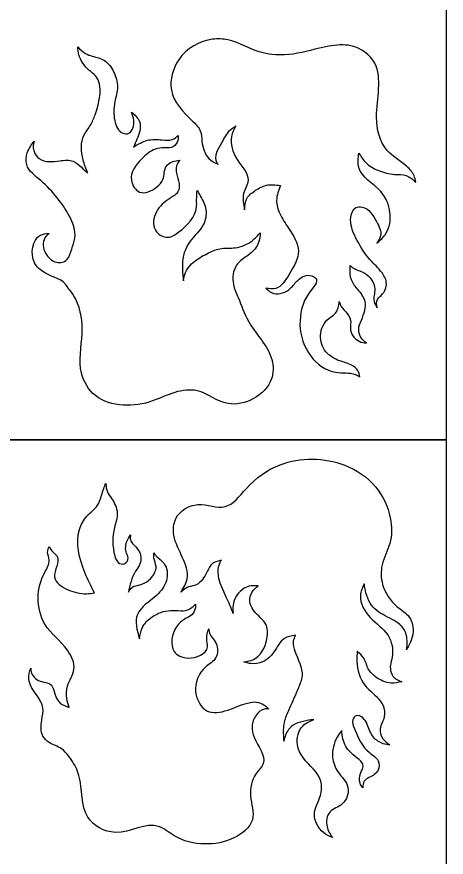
# Model space of a CAD drawing. Header units: millimetres. Extents: x 212 to 5793, y -739 to 2772.
# Drawn here: x 2023.6 to 2214.6, y 1040.1 to 1414.1 of the extents above; entities that cross this region are included whole.
import ezdxf

# ---------------------------------------------------------------- set-up
doc = ezdxf.new("R2010")
doc.units = ezdxf.units.MM
doc.layers.add('Layer4', color=4, linetype='Continuous')
doc.layers.add('Layer5', color=3, linetype='Continuous')

msp = doc.modelspace()

# ---------------------------------------------------------------- linework, layer by layer
at = {"layer": 'Layer4'}
msp.add_lwpolyline([(2019.73, 1420.62), (2214.61, 1420.62), (2214.61, 1225.74), (2019.73, 1225.74)], close=True, dxfattribs=at)
for points, knots in [([(2175.75, 1353.46), (2175.48, 1351.19), (2174.61, 1343.84), (2185.84, 1338.22), (2190.52, 1327.47), (2189.19, 1318.11), (2185.22, 1314.61), (2183.69, 1313.26), (2184.42, 1314.35), (2186.44, 1317.36), (2183.33, 1323.82), (2179.67, 1329.66), (2173.44, 1329.51), (2171.07, 1323.02), (2174.4, 1315.28), (2179.18, 1307.15), (2184.9, 1301.89), (2188.74, 1296.48), (2187.42, 1291.02), (2183.3, 1288.49), (2183.68, 1285.91), (2183.88, 1284.55), (2183.33, 1285.47), (2181.78, 1288.04), (2183.97, 1294), (2179.4, 1300.52), (2174.08, 1301.46), (2172.29, 1303.01), (2171.9, 1303.35), (2171.81, 1301.13), (2171.66, 1297.04), (2175.57, 1292.44), (2179.97, 1286.96), (2177.47, 1280.33), (2175.16, 1275.09), (2176.54, 1271.08), (2178.35, 1269.49), (2179.17, 1268.77), (2178.03, 1268.95), (2174.58, 1269.52), (2171.41, 1274.02), (2172.49, 1278.61), (2170.89, 1282.23), (2167.99, 1284.5), (2167.3, 1286.59), (2167.05, 1287.34), (2166.77, 1285.39), (2166.3, 1282.09), (2160.75, 1279.27), (2157.7, 1272.56), (2160.27, 1264.45), (2166.63, 1260.87), (2171.93, 1259.64), (2175.6, 1257.13), (2176.05, 1254.88), (2176.25, 1253.87), (2175.57, 1254.24), (2172.32, 1256.06), (2163.61, 1254.61), (2152.7, 1262.83), (2148.18, 1276.72), (2151.05, 1288.53), (2155.59, 1293.59), (2157.79, 1297.13), (2153.48, 1300.04), (2148.56, 1297.47), (2145.79, 1293.19), (2142.03, 1290.93), (2137.61, 1290.38), (2135.5, 1292.29), (2134.4, 1293.28), (2135.89, 1293.06), (2140.55, 1292.35), (2145.35, 1300.47), (2150.91, 1309.8), (2145.12, 1319.24), (2140.55, 1325.77), (2138.46, 1332.7), (2140.04, 1336.84), (2140.88, 1339.04), (2138.72, 1339.3), (2134.79, 1339.76), (2129.79, 1336.96), (2125.3, 1333.64), (2125.02, 1330.01), (2124.89, 1328.24), (2124.4, 1330.66), (2123.49, 1335.16), (2128.51, 1342.78), (2120.65, 1350.25), (2117.91, 1359.19), (2120.22, 1363.96), (2120.97, 1365.51), (2120.02, 1364.87), (2117.29, 1363.01), (2115.23, 1358.36), (2112.3, 1354.07), (2111.86, 1350.07), (2112.98, 1348.62), (2113.12, 1348.43), (2111.67, 1349.16), (2107.66, 1351.17), (2105.81, 1357.49), (2105.8, 1362.65), (2104.03, 1365.51), (2102.77, 1366.68), (2102.08, 1367.32), (2097.68, 1371.64), (2089.92, 1379.27), (2094.73, 1397.79), (2107.23, 1404.59), (2120.32, 1404.09), (2131.17, 1397.15), (2146.92, 1396.62), (2159.62, 1400.93), (2173.93, 1402.37), (2187.95, 1391.68), (2181.71, 1371.91), (2186.02, 1354.47), (2195.77, 1349.18), (2200.33, 1344.16), (2200.89, 1341.48), (2201.08, 1340.51), (2199.74, 1341.69), (2197.05, 1344.04), (2190.88, 1343.7), (2184.71, 1345.31), (2178.77, 1348.46), (2176.67, 1351.94), (2175.75, 1353.46)], [0, 0, 0, 0, 6.472898, 20.936094, 31.07805, 40.645665, 46.655926, 46.655926, 46.655926, 50.384033, 56.995562, 66.117496, 68.869672, 73.631283, 83.245655, 93.620219, 101.652595, 106.67495, 112.680223, 116.055232, 119.796816, 119.796816, 119.796816, 122.904829, 128.482761, 137.062701, 142.557659, 144.109208, 144.109208, 144.109208, 150.514523, 155.868351, 161.741579, 170.294925, 174.743559, 178.669181, 181.925081, 181.925081, 181.925081, 185.353946, 192.342969, 194.932441, 199.177025, 203.303324, 205.658016, 205.658016, 205.658016, 211.145164, 214.931377, 223.280136, 230.905046, 238.204076, 243.863964, 247.548941, 250.541622, 250.541622, 250.541622, 252.837641, 261.611577, 275.081276, 289.55236, 303.901674, 307.902228, 311.201842, 313.925163, 320.444681, 325.174852, 329.339395, 333.258486, 337.484714, 337.484714, 337.484714, 341.72607, 350.832435, 361.719003, 372.674372, 380.299837, 386.357828, 393.240452, 393.240452, 393.240452, 399.550583, 404.757445, 410.124245, 415.202496, 415.202496, 415.202496, 422.405586, 428.608669, 439.078816, 449.577271, 454.628571, 454.628571, 454.628571, 458.007731, 464.417091, 469.224808, 473.984539, 474.690407, 474.690407, 474.690407, 479.448505, 487.775271, 492.42917, 494.767841, 497.590397, 497.590397, 497.590397, 514.218823, 526.974854, 543.739418, 550.429135, 565.048303, 580.225738, 596.022528, 605.12907, 617.988476, 640.908137, 656.294411, 667.754751, 672.954447, 675.874222, 675.874222, 675.874222, 681.008736, 686.190901, 693.472993, 700.264594, 705.513345, 705.513345, 705.513345, 705.513345]), ([(2131.82, 1318), (2130.77, 1316.78), (2127.9, 1313.44), (2121.33, 1310.7), (2114.06, 1311.48), (2107.8, 1308.5), (2101.74, 1305.2), (2098.2, 1300.36), (2097.84, 1297.24), (2097.77, 1296.6), (2097.38, 1299.83), (2096.64, 1305.96), (2100.23, 1314.93), (2106.93, 1320.22), (2108.49, 1328.26), (2105.88, 1333.19), (2104.35, 1335.93), (2103.85, 1336.82), (2103.73, 1335.42), (2103.51, 1332.94), (2103.97, 1325.8), (2098.07, 1319.87), (2090.72, 1314.72), (2083.38, 1318.95), (2085.04, 1328.06), (2090.31, 1332.72), (2095.77, 1335.54), (2096.02, 1340.38), (2094.55, 1343.86), (2094.27, 1347.74), (2095.53, 1349.48), (2096.14, 1350.31), (2095.01, 1350.16), (2092.8, 1349.85), (2088.94, 1347.25), (2089.48, 1341.93), (2085.28, 1337.38), (2078.17, 1333.94), (2072.51, 1342.97), (2078.34, 1350.45), (2084.03, 1355.27), (2088.96, 1355.93), (2092.58, 1355.48), (2095.38, 1358), (2095.42, 1360.25), (2095.44, 1361.28), (2094.58, 1360.57), (2092.52, 1358.86), (2087.51, 1359.42), (2081.48, 1359.75), (2077.57, 1357.36), (2075.57, 1356.13), (2076.06, 1357.28), (2077.07, 1359.62), (2078.66, 1363.22), (2078.65, 1368.14), (2076.09, 1370.42), (2074.64, 1371.71), (2075.1, 1370.52), (2076, 1368.2), (2075.46, 1364.78), (2073.79, 1361.84), (2069.1, 1362.1), (2066.48, 1368.64), (2066.73, 1375.69), (2069.16, 1382.95), (2067.08, 1389.56), (2063.22, 1395.16), (2057.97, 1396.25), (2053.65, 1397.7), (2051.81, 1399.59), (2050.76, 1400.67), (2050.85, 1399.5), (2051.15, 1395.59), (2054.47, 1391.1), (2062.67, 1385.22), (2059.85, 1373.99), (2056.64, 1365.68), (2051.81, 1360.12), (2052.25, 1351.76), (2054.39, 1346.47), (2055.15, 1344.58), (2054.21, 1345.41), (2052.15, 1347.22), (2048.55, 1350.71), (2043.1, 1350.07), (2038.15, 1349.32), (2033.49, 1350.38), (2031.31, 1353.5), (2030.74, 1356.36), (2031.16, 1357.91), (2031.39, 1358.78), (2030.18, 1357.16), (2027.9, 1354.11), (2027.24, 1346.47), (2035.06, 1341.04), (2041.48, 1333.94), (2047.37, 1325.76), (2050.55, 1317.21), (2047.94, 1310.79), (2046.9, 1306.29), (2042.53, 1303.91), (2037.14, 1306.51), (2034.7, 1311.94), (2036.11, 1316.15), (2037.52, 1317.3), (2038.02, 1317.71), (2036.63, 1317.59), (2030.87, 1317.08), (2029.03, 1305.36), (2035.5, 1300.23), (2040, 1298.25), (2043.6, 1296.76), (2045.7, 1294.83), (2046.56, 1293.12), (2047.16, 1292.44), (2047.35, 1292.23), (2047.99, 1291.54), (2052.04, 1285.32), (2053.62, 1272.35), (2050.1, 1257.17), (2057.95, 1243.86), (2071.01, 1240.23), (2083.39, 1242.29), (2093.39, 1247.38), (2105.9, 1249.05), (2118.61, 1237.3), (2137.98, 1247.61), (2137.71, 1265.87), (2126.81, 1275.57), (2122.92, 1287.62), (2119.13, 1295.5), (2120.01, 1303.39), (2125.6, 1307.26), (2130.3, 1310.72), (2131.88, 1315.12), (2131.83, 1317.61), (2131.82, 1318)], [0, 0, 0, 0, 4.786348, 13.167637, 20.010532, 26.213152, 33.419622, 40.830632, 42.782827, 42.782827, 42.782827, 52.434817, 61.089395, 70.384965, 77.168705, 83.563039, 86.619335, 86.619335, 86.619335, 90.831292, 94.117635, 107.651725, 113.10522, 119.431505, 127.583174, 136.082544, 140.781043, 144.442739, 149.14086, 152.400316, 155.403683, 155.403683, 155.403683, 158.83853, 162.098275, 168.175203, 172.480505, 180.471211, 186.881826, 197.473967, 204.954641, 209.020616, 212.003674, 215.591032, 218.603266, 218.603266, 218.603266, 221.845204, 226.327723, 232.861723, 239.7053, 239.7053, 239.7053, 243.466072, 247.331819, 251.534066, 257.100688, 257.100688, 257.100688, 260.854441, 264.407595, 267.342315, 269.865981, 276.569056, 284.980048, 291.633813, 298.683418, 305.062087, 310.827603, 314.142724, 318.582973, 318.582973, 318.582973, 322.072264, 330.237552, 334.273806, 351.48568, 356.590899, 361.723525, 372.854543, 379.002842, 379.002842, 379.002842, 382.787391, 387.329796, 393.221314, 397.909689, 402.699412, 406.512998, 408.602741, 411.260899, 411.260899, 411.260899, 417.283065, 422.617401, 432.086571, 442.82702, 451.957266, 462.565276, 467.713022, 472.52405, 475.701905, 481.204575, 488.199544, 491.688891, 493.606588, 493.606588, 493.606588, 497.62139, 510.170839, 516.317375, 521.513122, 524.976513, 527.943201, 529.806979, 530.657614, 530.657614, 530.657614, 535.875454, 551.538479, 569.075417, 580.781058, 593.822251, 606.994295, 617.645869, 627.625156, 642.501116, 664.460808, 673.468553, 693.464398, 704.82164, 711.118035, 719.766448, 725.473756, 730.846556, 737.142947, 738.327767, 738.327767, 738.327767, 738.327767])]:
    msp.add_open_spline(points, degree=3, knots=knots, dxfattribs=at)
at = {"layer": 'Layer5'}
msp.add_lwpolyline([(2019.73, 1225.74), (2214.61, 1225.74), (2214.61, 1030.86), (2019.73, 1030.86)], close=True, dxfattribs=at)
for points, knots in [([(2114.62, 1172.13), (2113.23, 1171.87), (2110.17, 1171.28), (2107.82, 1166.1), (2104.94, 1161.1), (2099.68, 1160.64), (2097.7, 1158.95), (2096.66, 1158.06), (2097.82, 1160.03), (2102.58, 1168.11), (2092.46, 1178.76), (2093.55, 1192.68), (2104.29, 1199.24), (2117.07, 1193.14), (2126.81, 1206.62), (2142.73, 1218.09), (2166.59, 1218.01), (2183.97, 1206.24), (2190.44, 1192.61), (2190.58, 1179.81), (2185.36, 1170.86), (2185.69, 1160.22), (2191.07, 1152.11), (2199.14, 1147.56), (2200.62, 1139.16), (2198.22, 1134.61), (2197.03, 1132.35), (2197.11, 1133.19), (2197.39, 1136.14), (2196.72, 1142.35), (2189.39, 1146.68), (2181.1, 1150.47), (2178.75, 1157.49), (2178.23, 1161.18), (2178.15, 1161.77), (2177.37, 1160.03), (2175.09, 1154.91), (2180.41, 1145.78), (2189.53, 1140.29), (2191.52, 1131), (2189.26, 1125.03), (2190.45, 1119.91), (2193.55, 1118.66), (2194.88, 1118.12), (2193.3, 1117.81), (2189.22, 1117.01), (2183.65, 1119.52), (2179.43, 1123.8), (2178.54, 1128.74), (2176.1, 1130.81), (2175.02, 1131.71), (2174.93, 1130.22), (2174.63, 1125.02), (2176.89, 1116.97), (2183.53, 1112.08), (2187.44, 1106.93), (2187.2, 1101.4), (2184.62, 1097.31), (2185.93, 1092.49), (2188.42, 1090.82), (2189.59, 1090.04), (2188.59, 1090.16), (2185.87, 1090.49), (2181.49, 1093.39), (2179.94, 1098.36), (2178.03, 1102.16), (2174.68, 1103.82), (2172.38, 1100.68), (2175.03, 1094.41), (2177.8, 1087.56), (2185.01, 1083.84), (2184.82, 1077.94), (2181.1, 1075.88), (2177.56, 1074.12), (2177.56, 1072.03), (2177.56, 1070.9), (2177.07, 1071.59), (2175.74, 1073.48), (2176.03, 1077.11), (2179.17, 1082.03), (2171.56, 1085.93), (2168.66, 1091.49), (2168.27, 1095.23), (2168.13, 1096.48), (2167.41, 1095.49), (2164.89, 1092.08), (2163.23, 1085.16), (2166.11, 1077.35), (2172.53, 1071.9), (2169.53, 1062.91), (2161.86, 1061.22), (2160.81, 1053.68), (2163.04, 1050.32), (2164.05, 1048.8), (2162.64, 1049.43), (2158.45, 1051.31), (2154.28, 1059.39), (2159.08, 1066.53), (2159.66, 1076.51), (2151.77, 1082.09), (2147.45, 1090.52), (2149.37, 1098.65), (2153.94, 1100.56), (2155.76, 1101.33), (2154.13, 1101.11), (2150.98, 1100.69), (2146.04, 1099.1), (2143.2, 1095.34), (2142.62, 1092.61), (2142.43, 1091.69), (2142.27, 1094.85), (2142.02, 1100.02), (2145.65, 1107.71), (2148.4, 1114.05), (2151.99, 1122.62), (2147.87, 1129.31), (2146.29, 1135.61), (2147.22, 1137.97), (2147.56, 1138.84), (2145.78, 1138.55), (2141.36, 1137.86), (2138.53, 1131.28), (2133.66, 1126.67), (2128.32, 1125.8), (2125.61, 1126.66), (2124.57, 1126.99), (2126.07, 1127.22), (2131.25, 1128.03), (2135.38, 1135.74), (2135.21, 1143.8), (2130.4, 1148.07), (2126.39, 1152.59), (2127.89, 1158.22), (2129.99, 1160), (2130.95, 1160.83), (2129.55, 1160.91), (2125.04, 1161.19), (2120.3, 1155.93), (2119.54, 1150.95), (2119.81, 1149.05), (2119.89, 1148.53), (2118.9, 1150.97), (2116.78, 1156.18), (2113.19, 1163.04), (2113.01, 1169.23), (2114.29, 1171.75), (2114.62, 1172.41)], [0, 0, 0, 0, 4.016214, 8.846848, 16.05933, 19.687204, 23.707599, 23.707599, 23.707599, 30.224542, 50.45345, 58.01844, 69.574582, 81.672145, 93.941184, 112.56811, 141.24773, 157.916859, 173.288325, 184.669389, 194.81902, 203.469898, 215.147939, 222.406029, 230.08318, 237.648291, 237.648291, 237.648291, 240.209614, 246.581899, 254.88004, 263.860873, 273.27967, 275.088443, 275.088443, 275.088443, 280.632208, 291.330138, 302.335042, 312.368072, 316.122343, 321.613911, 325.741106, 325.741106, 325.741106, 330.512265, 338.020113, 342.833464, 348.083049, 352.194555, 352.194555, 352.194555, 356.718762, 367.885259, 375.057597, 381.232563, 386.351628, 390.553822, 395.277628, 399.415377, 399.415377, 399.415377, 402.426202, 407.60446, 414.02684, 417.46231, 420.584787, 422.814341, 427.093405, 439.489522, 444.887809, 449.017409, 454.246694, 456.886659, 459.985429, 459.985429, 459.985429, 462.479294, 466.791167, 470.142272, 477.961587, 485.443171, 489.162252, 489.162252, 489.162252, 492.846669, 501.879699, 508.94981, 517.066216, 524.843297, 531.45718, 538.063648, 543.501629, 543.501629, 543.501629, 548.138733, 557.240959, 565.961964, 572.364156, 585.117483, 591.729596, 600.340607, 606.072489, 606.072489, 606.072489, 611.004012, 615.654294, 621.239613, 624.036136, 624.036136, 624.036136, 633.338031, 639.242309, 649.101865, 654.571737, 665.830508, 670.569218, 673.304147, 673.304147, 673.304147, 678.436616, 686.024064, 692.767084, 697.980259, 701.248618, 701.248618, 701.248618, 705.684262, 716.566579, 723.58928, 727.950816, 735.514253, 739.906464, 743.684766, 743.684766, 743.684766, 747.800544, 756.942193, 761.162669, 762.715294, 762.715294, 762.715294, 770.61872, 779.579886, 785.841163, 788.033204, 788.033204, 788.033204, 788.033204]), ([(2108.97, 1141.73), (2108.51, 1140.26), (2107.67, 1137.62), (2109.62, 1131.26), (2100.52, 1127.18), (2091.09, 1131.6), (2093, 1141.76), (2097.91, 1146.11), (2101.78, 1147.68), (2103.17, 1150.48), (2103.07, 1152.17), (2103.04, 1152.7), (2102.25, 1151.88), (2099.41, 1148.92), (2091.74, 1150.78), (2084.13, 1147.86), (2078.99, 1142.78), (2078.39, 1138.84), (2078.14, 1137.18), (2077.09, 1141.11), (2074.87, 1149.44), (2085.43, 1155.3), (2090.78, 1162.51), (2090.7, 1169.76), (2087.32, 1172.6), (2085.4, 1174.22), (2084.9, 1175.07), (2084.64, 1175.52), (2084.57, 1174.72), (2084.39, 1172.65), (2086.46, 1168.81), (2083.43, 1163.62), (2079.11, 1161.16), (2074.86, 1160.74), (2073.76, 1158.85), (2073.24, 1157.97), (2073.95, 1161.25), (2074.93, 1165.8), (2079.29, 1170.96), (2078.69, 1176.51), (2075.53, 1179.04), (2073.84, 1181.4), (2074.1, 1182.82), (2074.24, 1183.57), (2073.55, 1182.52), (2071.81, 1179.88), (2071.89, 1175.88), (2073.63, 1172.79), (2071.69, 1170.04), (2068.18, 1170.97), (2066.05, 1177.28), (2066.13, 1184.81), (2069.19, 1193.38), (2066.59, 1198.87), (2063.53, 1202.58), (2063.33, 1205.1), (2063.22, 1206.41), (2062.91, 1205.68), (2062.12, 1203.8), (2061.08, 1200.51), (2059.63, 1195.61), (2054.36, 1192.23), (2049.03, 1182.2), (2052.34, 1169.31), (2056.67, 1160.65), (2058.16, 1157.68), (2056.96, 1157.53), (2053, 1157.02), (2046.62, 1158.4), (2037.47, 1164.24), (2043.8, 1172.64), (2039.46, 1175.88), (2038.47, 1177.48), (2037.94, 1178.35), (2037.64, 1177.52), (2036.92, 1175.52), (2038.92, 1171.52), (2034.65, 1165.05), (2032.12, 1155.56), (2035.34, 1141.77), (2045.55, 1134.86), (2050.67, 1123.78), (2045.74, 1117.18), (2045.49, 1111.06), (2046.53, 1107.98), (2046.97, 1106.67), (2045.49, 1107.2), (2042.47, 1108.28), (2040.36, 1112.41), (2039.47, 1117.95), (2033.84, 1117.83), (2030.79, 1120.47), (2029.75, 1122.64), (2029.81, 1123.87), (2029.83, 1124.24), (2029.34, 1122.62), (2028, 1118.21), (2032.31, 1112.64), (2035.94, 1106.78), (2034.46, 1100.58), (2034.03, 1094.59), (2038.41, 1090.31), (2043.35, 1089.13), (2045.64, 1086.33), (2046.61, 1085.14), (2047.01, 1084.6), (2048.99, 1081.93), (2053.5, 1073.25), (2051.03, 1057.75), (2069.37, 1047.45), (2083.77, 1057.65), (2094.99, 1047.72), (2106.93, 1045.06), (2119.71, 1047.21), (2130.76, 1055.84), (2126.6, 1067.26), (2128.44, 1076.21), (2136.06, 1083.45), (2129.43, 1091.05), (2127.75, 1098.43), (2129.58, 1103.25), (2132.87, 1106.23), (2135.09, 1106.04), (2135.78, 1105.98), (2134.81, 1106.88), (2129.86, 1111.47), (2119.77, 1105.39), (2107.28, 1103.29), (2101.23, 1114.37), (2105.41, 1124.07), (2113.08, 1128.14), (2113.16, 1134.61), (2110.44, 1137.74), (2109.11, 1139.94), (2109, 1141.31), (2108.97, 1141.73)], [0, 0, 0, 0, 4.556824, 8.201178, 18.174425, 24.986894, 36.032833, 41.367178, 44.679781, 48.190865, 49.761021, 49.761021, 49.761021, 53.034974, 61.620012, 70.267793, 77.022705, 81.984131, 81.984131, 81.984131, 92.947665, 105.187852, 112.935108, 119.640727, 124.251656, 125.60511, 127.16261, 127.16261, 127.16261, 129.541243, 133.321529, 139.315796, 144.915697, 148.242442, 151.140299, 151.140299, 151.140299, 160.992276, 164.820897, 170.902247, 174.981197, 176.93811, 179.123098, 179.123098, 179.123098, 182.852717, 188.51146, 189.986431, 193.124041, 195.751271, 199.124704, 211.7455, 218.401088, 225.218246, 228.741586, 232.575214, 232.575214, 232.575214, 234.933582, 238.698594, 242.980932, 249.786886, 256.494242, 275.790299, 285.866157, 285.866157, 285.866157, 289.471763, 297.713378, 306.094639, 315.319876, 317.925914, 320.993252, 320.993252, 320.993252, 323.553079, 327.204563, 333.031549, 344.654998, 356.821162, 372.177101, 381.09046, 389.105041, 394.687568, 398.821749, 398.821749, 398.821749, 403.356308, 408.097423, 412.172227, 418.360124, 421.476377, 424.069673, 425.166814, 425.166814, 425.166814, 430.037791, 438.401977, 444.469914, 449.878925, 456.978018, 460.998955, 467.11274, 471.602216, 471.602216, 471.602216, 473.615741, 481.578604, 500.484568, 514.446544, 533.911609, 541.788526, 556.08735, 569.215157, 580.853892, 591.384676, 601.724846, 607.246712, 619.540749, 624.489887, 629.846734, 634.330031, 636.367937, 636.367937, 636.367937, 640.171748, 655.791413, 665.045731, 674.750065, 686.712961, 692.923984, 699.195546, 702.586502, 705.390432, 706.654102, 706.654102, 706.654102, 706.654102])]:
    msp.add_open_spline(points, degree=3, knots=knots, dxfattribs=at)

doc.saveas('drawing.dxf')
